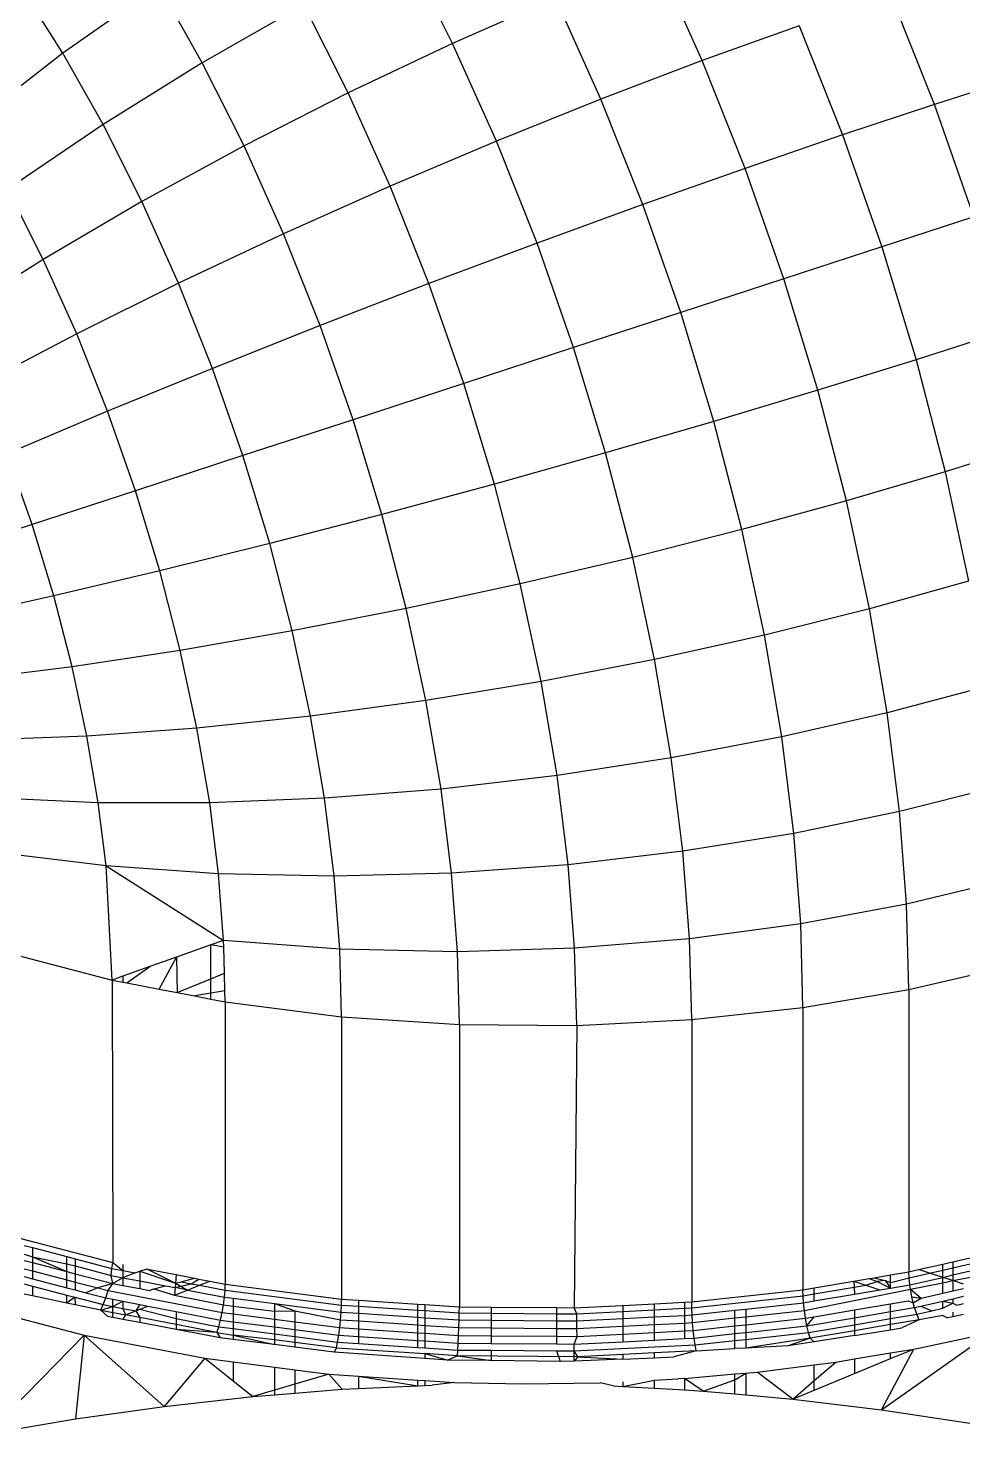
# Model space of a CAD drawing. Header units: millimetres. Extents: x 153 to 4750, y 92 to 3343.
# Drawn here: x 3359.82 to 3365.9, y 2191.76 to 2200.91 of the extents above; entities that cross this region are included whole.
import ezdxf

# ---------------------------------------------------------------- set-up
doc = ezdxf.new("R2010")
doc.units = ezdxf.units.MM

msp = doc.modelspace()

# ---------------------------------------------------------------- linework, layer by layer
for p, q in [((3362.5809, 2200.8107), (3362.2788, 2201.4107)), ((3364.2059, 2200.6989), (3363.9039, 2201.3719)), ((3360.0455, 2200.7462), (3359.7788, 2201.1683)), ((3360.6702, 2201.1846), (3360.0455, 2200.7462)), ((3360.9524, 2200.6843), (3360.6702, 2201.1846)), ((3363.2514, 2201.1059), (3362.5809, 2200.8107)), ((3363.5467, 2200.4479), (3363.2514, 2201.1059)), ((3365.7162, 2200.4135), (3365.4322, 2201.1269)), ((3361.6132, 2201.0622), (3360.9524, 2200.6843)), ((3361.9018, 2200.4889), (3361.6132, 2201.0622)), ((3364.8364, 2200.9255), (3364.2059, 2200.6989)), ((3364.8364, 2200.9255), (3365.1192, 2200.215)), ((3360.0455, 2200.7462), (3359.45, 2200.284)), ((3360.3072, 2200.2821), (3360.0455, 2200.7462)), ((3362.5809, 2200.8107), (3361.9018, 2200.4889)), ((3362.8665, 2200.1743), (3362.5809, 2200.8107)), ((3360.9524, 2200.6843), (3360.3072, 2200.2821)), ((3361.2244, 2200.1441), (3360.9524, 2200.6843)), ((3364.2059, 2200.6989), (3363.5467, 2200.4479)), ((3364.485, 2199.9974), (3364.2059, 2200.6989)), ((3366.292, 2200.5985), (3365.7162, 2200.4135)), ((3361.9018, 2200.4889), (3361.2244, 2200.1441)), ((3362.1747, 2199.881), (3361.9018, 2200.4889)), ((3363.5467, 2200.4479), (3362.8665, 2200.1743)), ((3363.8196, 2199.762), (3363.5467, 2200.4479)), ((3365.7162, 2200.4135), (3365.1192, 2200.215)), ((3365.9721, 2199.6822), (3365.7162, 2200.4135)), ((3360.3072, 2200.2821), (3359.6884, 2199.8613)), ((3360.5595, 2199.7811), (3360.3072, 2200.2821)), ((3365.1192, 2200.215), (3364.485, 2199.9974)), ((3365.1192, 2200.215), (3365.3741, 2199.4867)), ((3361.2244, 2200.1441), (3360.5595, 2199.7811)), ((3361.4814, 2199.5713), (3361.2244, 2200.1441)), ((3362.8665, 2200.1743), (3362.1747, 2199.881)), ((3363.1305, 2199.511), (3362.8665, 2200.1743)), ((3364.485, 2199.9974), (3363.8196, 2199.762)), ((3364.7367, 2199.2783), (3364.485, 2199.9974)), ((3359.9182, 2199.405), (3359.6884, 2199.8613)), ((3362.1747, 2199.881), (3361.4814, 2199.5713)), ((3362.4269, 2199.2472), (3362.1747, 2199.881)), ((3360.5595, 2199.7811), (3359.9182, 2199.405)), ((3360.7979, 2199.2497), (3360.5595, 2199.7811)), ((3363.8196, 2199.762), (3363.1305, 2199.511)), ((3364.0657, 2199.0589), (3363.8196, 2199.762)), ((3365.9721, 2199.6822), (3365.3741, 2199.4867)), ((3361.4814, 2199.5713), (3360.7979, 2199.2497)), ((3361.719, 2198.9741), (3361.4814, 2199.5713)), ((3363.1305, 2199.511), (3362.4269, 2199.2472)), ((3363.3685, 2198.8311), (3363.1305, 2199.511)), ((3365.3741, 2199.4867), (3364.7367, 2199.2783)), ((3365.3741, 2199.4867), (3365.5973, 2198.7524)), ((3359.9182, 2199.405), (3359.3109, 2199.0219)), ((3360.1354, 2198.921), (3359.9182, 2199.405)), ((3364.7367, 2199.2783), (3364.0657, 2199.0589)), ((3364.9571, 2198.5533), (3364.7367, 2199.2783)), ((3360.7979, 2199.2497), (3360.1354, 2198.921)), ((3361.0183, 2198.6958), (3360.7979, 2199.2497)), ((3362.4269, 2199.2472), (3361.719, 2198.9741)), ((3362.6542, 2198.5976), (3362.4269, 2199.2472)), ((3364.0657, 2199.0589), (3363.3685, 2198.8311)), ((3364.2812, 2198.3501), (3364.0657, 2199.0589)), ((3360.1354, 2198.921), (3359.5045, 2198.5905)), ((3360.3361, 2198.4165), (3360.1354, 2198.921)), ((3361.719, 2198.9741), (3361.0183, 2198.6958)), ((3361.9333, 2198.3621), (3361.719, 2198.9741)), ((3366.1962, 2198.9449), (3365.5973, 2198.7524)), ((3363.3685, 2198.8311), (3362.6542, 2198.5976)), ((3363.5769, 2198.1455), (3363.3685, 2198.8311)), ((3365.5973, 2198.7524), (3364.9571, 2198.5533)), ((3365.5973, 2198.7524), (3365.7862, 2198.0237)), ((3361.0183, 2198.6958), (3360.3361, 2198.4165)), ((3361.217, 2198.1281), (3361.0183, 2198.6958)), ((3362.6542, 2198.5976), (3361.9333, 2198.3621)), ((3362.8533, 2197.9427), (3362.6542, 2198.5976)), ((3364.9571, 2198.5533), (3364.2812, 2198.3501)), ((3365.1435, 2197.8339), (3364.9571, 2198.5533)), ((3360.3361, 2198.4165), (3359.6834, 2198.1408)), ((3360.5171, 2197.8995), (3360.3361, 2198.4165)), ((3361.9333, 2198.3621), (3361.217, 2198.1281)), ((3362.1209, 2197.745), (3361.9333, 2198.3621)), ((3364.2812, 2198.3501), (3363.5769, 2198.1455)), ((3364.4634, 2197.6468), (3364.2812, 2198.3501)), ((3366.3858, 2198.2133), (3365.7862, 2198.0237)), ((3359.8448, 2197.6799), (3359.6834, 2198.1408)), ((3361.217, 2198.1281), (3360.5171, 2197.8995)), ((3361.3911, 2197.5557), (3361.217, 2198.1281)), ((3363.5769, 2198.1455), (3362.8533, 2197.9427)), ((3363.7531, 2197.4653), (3363.5769, 2198.1455)), ((3365.7862, 2198.0237), (3365.1435, 2197.8339)), ((3365.7862, 2198.0237), (3365.939, 2197.3118)), ((3360.5171, 2197.8995), (3359.8448, 2197.6799)), ((3360.6756, 2197.3782), (3360.5171, 2197.8995)), ((3362.8533, 2197.9427), (3362.1209, 2197.745)), ((3363.0217, 2197.2929), (3362.8533, 2197.9427)), ((3365.1435, 2197.8339), (3364.4634, 2197.6468)), ((3365.2944, 2197.131), (3365.1435, 2197.8339)), ((3362.1209, 2197.745), (3361.3911, 2197.5557)), ((3362.2796, 2197.1326), (3362.1209, 2197.745)), ((3359.8448, 2197.6799), (3359.2106, 2197.4728)), ((3359.9861, 2197.2152), (3359.8448, 2197.6799)), ((3364.4634, 2197.6468), (3363.7531, 2197.4653)), ((3364.6109, 2196.9595), (3364.4634, 2197.6468)), ((3361.3911, 2197.5557), (3360.6756, 2197.3782)), ((3361.5382, 2196.9877), (3361.3911, 2197.5557)), ((3363.7531, 2197.4653), (3363.0217, 2197.2929)), ((3363.8958, 2196.8006), (3363.7531, 2197.4653)), ((3360.6756, 2197.3782), (3359.9861, 2197.2152)), ((3360.8097, 2196.8608), (3360.6756, 2197.3782)), ((3363.0217, 2197.2929), (3362.2796, 2197.1326)), ((3363.158, 2196.6579), (3363.0217, 2197.2929)), ((3365.939, 2197.3118), (3365.2944, 2197.131)), ((3359.9861, 2197.2152), (3359.3333, 2197.0694)), ((3360.1055, 2196.754), (3359.9861, 2197.2152)), ((3362.2796, 2197.1326), (3361.5382, 2196.9877)), ((3362.408, 2196.5343), (3362.2796, 2197.1326)), ((3365.2944, 2197.131), (3364.6109, 2196.9595)), ((3365.4093, 2196.4543), (3365.2944, 2197.131)), ((3361.5382, 2196.9877), (3360.8097, 2196.8608)), ((3361.6573, 2196.4327), (3361.5382, 2196.9877)), ((3364.6109, 2196.9595), (3363.8958, 2196.8006)), ((3364.7232, 2196.2978), (3364.6109, 2196.9595)), ((3360.8097, 2196.8608), (3360.1055, 2196.754)), ((3360.9181, 2196.3553), (3360.8097, 2196.8608)), ((3363.8958, 2196.8006), (3363.158, 2196.6579)), ((3364.0044, 2196.1607), (3363.8958, 2196.8006)), ((3360.1055, 2196.754), (3359.437, 2196.669)), ((3360.2022, 2196.3035), (3360.1055, 2196.754)), ((3363.158, 2196.6579), (3362.408, 2196.5343)), ((3363.2617, 2196.0465), (3363.158, 2196.6579)), ((3366.0553, 2196.6263), (3365.4093, 2196.4543)), ((3362.408, 2196.5343), (3361.6573, 2196.4327)), ((3362.5058, 2195.9583), (3362.408, 2196.5343)), ((3361.6573, 2196.4327), (3360.9181, 2196.3553)), ((3361.7481, 2195.8985), (3361.6573, 2196.4327)), ((3365.4093, 2196.4543), (3364.7232, 2196.2978)), ((3365.4889, 2195.8119), (3365.4093, 2196.4543)), ((3360.9181, 2196.3553), (3360.2022, 2196.3035)), ((3361.0008, 2195.8687), (3360.9181, 2196.3553)), ((3360.2022, 2196.3035), (3359.5209, 2196.2779)), ((3360.2759, 2195.8697), (3360.2022, 2196.3035)), ((3364.7232, 2196.2978), (3364.0044, 2196.1607)), ((3364.8011, 2195.6698), (3364.7232, 2196.2978)), ((3364.0044, 2196.1607), (3363.2617, 2196.0465)), ((3364.0797, 2195.5534), (3364.0044, 2196.1607)), ((3363.2617, 2196.0465), (3362.5058, 2195.9583)), ((3363.3337, 2195.4663), (3363.2617, 2196.0465)), ((3366.136, 2195.9757), (3365.4889, 2195.8119)), ((3360.2759, 2195.8697), (3359.5849, 2195.9012)), ((3361.7481, 2195.8985), (3361.0008, 2195.8687)), ((3362.5058, 2195.9583), (3361.7481, 2195.8985)), ((3361.8109, 2195.3913), (3361.7481, 2195.8985)), ((3362.5736, 2195.4115), (3362.5058, 2195.9583)), ((3360.3269, 2195.458), (3360.2759, 2195.8697)), ((3361.0008, 2195.8687), (3360.2759, 2195.8697)), ((3361.058, 2195.4068), (3361.0008, 2195.8687)), ((3365.4889, 2195.8119), (3364.8011, 2195.6698)), ((3365.5349, 2195.2104), (3365.4889, 2195.8119)), ((3364.8011, 2195.6698), (3364.0797, 2195.5534)), ((3364.846, 2195.0817), (3364.8011, 2195.6698)), ((3360.3269, 2195.458), (3359.6292, 2195.5438)), ((3364.0797, 2195.5534), (3363.3337, 2195.4663)), ((3364.1232, 2194.9846), (3364.0797, 2195.5534)), ((3360.3269, 2195.458), (3361.0911, 2194.9742)), ((3361.058, 2195.4068), (3360.3269, 2195.458)), ((3360.3658, 2194.716), (3360.3269, 2195.458)), ((3363.3337, 2195.4663), (3362.5736, 2195.4115)), ((3363.3752, 2194.9229), (3363.3337, 2195.4663)), ((3361.0911, 2194.9742), (3361.058, 2195.4068)), ((3361.8109, 2195.3913), (3361.058, 2195.4068)), ((3362.5736, 2195.4115), (3361.8109, 2195.3913)), ((3361.8472, 2194.9164), (3361.8109, 2195.3913)), ((3362.6127, 2194.8995), (3362.5736, 2195.4115)), ((3366.1825, 2195.3665), (3365.5349, 2195.2104)), ((3365.5349, 2195.2104), (3364.846, 2195.0817)), ((3365.5496, 2194.6544), (3365.5349, 2195.2104)), ((3364.846, 2195.0817), (3364.1232, 2194.9846)), ((3364.8604, 2194.538), (3364.846, 2195.0817)), ((3361.0911, 2194.9742), (3361.008, 2194.9446)), ((3361.8472, 2194.9164), (3361.0911, 2194.9742)), ((3361.0922, 2194.9301), (3361.0911, 2194.9742)), ((3364.1232, 2194.9846), (3363.3752, 2194.9229)), ((3364.1371, 2194.4588), (3364.1232, 2194.9846)), ((3359.6629, 2194.8996), (3360.3658, 2194.716)), ((3361.008, 2194.9446), (3360.7839, 2194.8649)), ((3361.0922, 2194.9301), (3361.008, 2194.9446)), ((3361.008, 2194.724), (3361.008, 2194.9446)), ((3361.0967, 2194.7605), (3361.0922, 2194.9301)), ((3361.8588, 2194.4774), (3361.8472, 2194.9164)), ((3362.6127, 2194.8995), (3361.8472, 2194.9164)), ((3363.3752, 2194.9229), (3362.6127, 2194.8995)), ((3362.6252, 2194.4262), (3362.6127, 2194.8995)), ((3363.3885, 2194.4206), (3363.3752, 2194.9229)), ((3360.6105, 2194.8031), (3360.4351, 2194.7407)), ((3360.4606, 2194.6978), (3360.6105, 2194.8031)), ((3360.7839, 2194.8649), (3360.6105, 2194.8031)), ((3360.6724, 2194.657), (3360.7839, 2194.8649)), ((3360.7839, 2194.8649), (3360.7901, 2194.6343)), ((3365.5496, 2194.6544), (3366.1974, 2194.8033)), ((3360.4351, 2194.7407), (3360.3658, 2194.716)), ((3360.3658, 2194.716), (3360.37, 2192.8781)), ((3360.3658, 2194.716), (3360.4351, 2194.7027)), ((3360.4351, 2194.7407), (3360.4351, 2194.7027)), ((3360.4351, 2194.7027), (3360.4606, 2194.6978)), ((3360.4606, 2194.6978), (3360.6724, 2194.657)), ((3360.7901, 2194.6343), (3361.008, 2194.724)), ((3361.008, 2194.724), (3361.0967, 2194.7605)), ((3361.008, 2194.6301), (3361.008, 2194.724)), ((3361.0998, 2194.6455), (3361.0967, 2194.7605)), ((3360.6724, 2194.657), (3360.7901, 2194.6343)), ((3360.7901, 2194.6343), (3360.9032, 2194.6126)), ((3361.008, 2194.6301), (3360.9032, 2194.6126)), ((3360.9032, 2194.6126), (3361.008, 2194.5924)), ((3361.0998, 2194.6455), (3361.008, 2194.6301)), ((3361.008, 2194.5924), (3361.008, 2194.6301)), ((3361.1016, 2194.5744), (3361.0998, 2194.6455)), ((3364.8604, 2194.538), (3365.5496, 2194.6544)), ((3365.5496, 2194.6544), (3365.5496, 2192.8173)), ((3361.008, 2194.5924), (3361.1016, 2194.5744)), ((3361.1016, 2194.5744), (3361.8588, 2194.4774)), ((3361.1016, 2194.5744), (3361.1016, 2192.7373)), ((3364.1371, 2194.4588), (3364.8604, 2194.538)), ((3364.8604, 2194.538), (3364.8604, 2192.7009)), ((3361.8588, 2194.4774), (3362.6252, 2194.4262)), ((3361.8588, 2194.4774), (3361.8588, 2192.6403)), ((3362.6252, 2194.4262), (3363.3885, 2194.4206)), ((3362.6252, 2194.4262), (3362.6252, 2192.5891)), ((3363.3885, 2194.4206), (3363.3712, 2192.5836)), ((3363.3885, 2194.4206), (3364.1371, 2194.4588)), ((3364.1371, 2194.4588), (3364.1371, 2192.6217)), ((3359.6629, 2193.0625), (3360.37, 2192.8781)), ((3359.7938, 2192.9885), (3359.8474, 2192.9745)), ((3359.8474, 2192.9745), (3359.8474, 2192.9146)), ((3359.8474, 2192.9745), (3360.0713, 2192.916)), ((3359.7938, 2192.9324), (3359.8474, 2192.9146)), ((3359.7938, 2192.8911), (3359.8474, 2192.8772)), ((3359.8474, 2192.9146), (3360.0713, 2192.8191)), ((3359.8474, 2192.9146), (3359.8474, 2192.8772)), ((3359.8474, 2192.9146), (3360.0713, 2192.8696)), ((3359.8474, 2192.8772), (3359.8474, 2192.8236)), ((3359.8474, 2192.8772), (3360.0713, 2192.8191)), ((3360.0713, 2192.916), (3360.1255, 2192.9019)), ((3360.0713, 2192.8696), (3360.0713, 2192.916)), ((3360.0713, 2192.8696), (3360.1255, 2192.8554)), ((3360.0713, 2192.8191), (3360.0713, 2192.8696)), ((3360.1255, 2192.9019), (3360.3643, 2192.8395)), ((3360.1255, 2192.9019), (3360.1255, 2192.8554)), ((3360.3643, 2192.8395), (3360.37, 2192.8781)), ((3360.37, 2192.8781), (3360.4351, 2192.8259)), ((3360.4351, 2192.8655), (3360.4351, 2192.8259)), ((3365.6133, 2192.8319), (3365.7699, 2192.8679)), ((3365.7699, 2192.8679), (3365.835, 2192.8829)), ((3365.7699, 2192.8282), (3365.7699, 2192.8679)), ((3365.835, 2192.8829), (3366.0815, 2192.9395)), ((3365.835, 2192.8431), (3366.0815, 2192.8998)), ((3365.835, 2192.8829), (3365.835, 2192.8431)), ((3359.7938, 2192.8376), (3359.8474, 2192.8236)), ((3359.7938, 2192.7858), (3359.8474, 2192.7718)), ((3359.8474, 2192.8236), (3359.8474, 2192.7718)), ((3359.8474, 2192.8236), (3360.0713, 2192.7651)), ((3359.8474, 2192.7718), (3360.0713, 2192.7133)), ((3360.0713, 2192.7651), (3360.0713, 2192.8191)), ((3360.0713, 2192.8191), (3360.1255, 2192.805)), ((3360.1255, 2192.8554), (3360.3594, 2192.7943)), ((3360.1255, 2192.8554), (3360.1255, 2192.805)), ((3360.1255, 2192.805), (3360.1255, 2192.751)), ((3360.1255, 2192.805), (3360.37, 2192.7416)), ((3360.3594, 2192.7943), (3360.3643, 2192.8395)), ((3360.37, 2192.7416), (3360.3594, 2192.7943)), ((3360.3594, 2192.7943), (3360.4351, 2192.7775)), ((3360.3643, 2192.8395), (3360.4351, 2192.8259)), ((3360.4351, 2192.7775), (3360.37, 2192.7416)), ((3360.4351, 2192.8259), (3360.4351, 2192.7775)), ((3360.4351, 2192.8259), (3360.5168, 2192.8101)), ((3360.5168, 2192.8101), (3360.4351, 2192.7775)), ((3360.4351, 2192.7775), (3360.4351, 2192.7291)), ((3360.4351, 2192.7775), (3360.5453, 2192.7585)), ((3360.5168, 2192.8101), (3360.5453, 2192.8216)), ((3360.5961, 2192.8346), (3360.5453, 2192.8216)), ((3360.5453, 2192.8216), (3360.5453, 2192.7585)), ((3360.5453, 2192.8216), (3360.7778, 2192.7432)), ((3360.5961, 2192.8346), (3360.782, 2192.7988)), ((3360.5961, 2192.8346), (3360.7778, 2192.7432)), ((3360.782, 2192.7988), (3360.7778, 2192.7432)), ((3360.782, 2192.7988), (3360.9022, 2192.7756)), ((3360.8146, 2192.7528), (3360.9022, 2192.7756)), ((3360.9022, 2192.7756), (3360.9292, 2192.7704)), ((3365.1925, 2192.757), (3365.2914, 2192.7737)), ((3365.2914, 2192.7737), (3365.3237, 2192.7791)), ((3365.2914, 2192.7737), (3365.3441, 2192.7547)), ((3365.3237, 2192.7791), (3365.4315, 2192.7973)), ((3365.3237, 2192.7791), (3365.3955, 2192.7604)), ((3365.4315, 2192.7973), (3365.5496, 2192.8173)), ((3365.4315, 2192.7483), (3365.4315, 2192.7973)), ((3365.4315, 2192.7483), (3365.5509, 2192.7779)), ((3365.5496, 2192.8173), (3365.6133, 2192.8319)), ((3365.5509, 2192.7779), (3365.5496, 2192.8173)), ((3365.5509, 2192.7779), (3365.6851, 2192.8087)), ((3365.5553, 2192.7326), (3365.5509, 2192.7779)), ((3365.5553, 2192.7326), (3365.7699, 2192.7812)), ((3365.6851, 2192.8087), (3365.6133, 2192.8319)), ((3365.6851, 2192.8087), (3365.7699, 2192.8282)), ((3365.7699, 2192.7812), (3365.6851, 2192.8087)), ((3365.7699, 2192.8282), (3365.835, 2192.8431)), ((3365.7699, 2192.7812), (3365.7699, 2192.8282)), ((3365.7699, 2192.7812), (3365.835, 2192.7968)), ((3365.835, 2192.7601), (3365.7699, 2192.7812)), ((3365.7699, 2192.7463), (3365.7699, 2192.7812)), ((3365.835, 2192.7968), (3366.0815, 2192.8535)), ((3365.835, 2192.8431), (3365.835, 2192.7968)), ((3365.835, 2192.7601), (3366.0815, 2192.8071)), ((3365.835, 2192.7968), (3365.835, 2192.7601)), ((3359.7938, 2192.7385), (3359.8474, 2192.7246)), ((3359.8474, 2192.7246), (3359.8474, 2192.6609)), ((3359.8474, 2192.7246), (3360.0713, 2192.666)), ((3360.0713, 2192.7133), (3360.0713, 2192.7651)), ((3360.0713, 2192.7651), (3360.1255, 2192.751)), ((3360.0713, 2192.7133), (3360.1255, 2192.6992)), ((3360.1255, 2192.751), (3360.1255, 2192.6992)), ((3360.1255, 2192.751), (3360.2726, 2192.7125)), ((3360.1255, 2192.6992), (3360.1943, 2192.6812)), ((3360.2726, 2192.7125), (3360.1943, 2192.6812)), ((3360.1943, 2192.6812), (3360.3245, 2192.6472)), ((3360.37, 2192.7416), (3360.2726, 2192.7125)), ((3360.2726, 2192.7125), (3360.3391, 2192.6952)), ((3360.3245, 2192.6472), (3360.3391, 2192.6952)), ((3360.3391, 2192.6952), (3360.37, 2192.7416)), ((3360.3391, 2192.6952), (3361.0821, 2192.5522)), ((3360.37, 2192.7416), (3360.4351, 2192.7291)), ((3360.4351, 2192.7291), (3360.5453, 2192.7078)), ((3360.5453, 2192.7585), (3360.5453, 2192.7078)), ((3360.5453, 2192.7585), (3360.7128, 2192.7263)), ((3360.5453, 2192.7078), (3360.6097, 2192.6954)), ((3360.6097, 2192.6954), (3360.6383, 2192.7069)), ((3360.6383, 2192.7069), (3360.7128, 2192.7263)), ((3360.6383, 2192.7069), (3360.7718, 2192.6643)), ((3360.7128, 2192.7263), (3360.7756, 2192.7142)), ((3360.7756, 2192.7142), (3360.7718, 2192.6643)), ((3360.7718, 2192.6643), (3360.8572, 2192.6985)), ((3360.7778, 2192.7432), (3360.7756, 2192.7142)), ((3360.7756, 2192.7142), (3360.8811, 2192.74)), ((3360.8572, 2192.6985), (3360.7756, 2192.7142)), ((3360.7778, 2192.7432), (3360.8146, 2192.7528)), ((3360.7778, 2192.7432), (3360.8572, 2192.6985)), ((3360.8146, 2192.7528), (3360.8811, 2192.74)), ((3360.8572, 2192.6985), (3360.9349, 2192.7296)), ((3360.8572, 2192.6985), (3361.097, 2192.6524)), ((3360.8811, 2192.74), (3360.9292, 2192.7704)), ((3360.8811, 2192.74), (3360.9349, 2192.7296)), ((3360.9292, 2192.7704), (3361.0018, 2192.7565)), ((3360.9349, 2192.7296), (3361.0018, 2192.7565)), ((3360.9349, 2192.7296), (3361.1005, 2192.6978)), ((3361.0018, 2192.7565), (3361.1016, 2192.7373)), ((3361.097, 2192.6524), (3361.1005, 2192.6978)), ((3361.1005, 2192.6978), (3361.1016, 2192.7373)), ((3361.1005, 2192.6978), (3361.8581, 2192.6007)), ((3361.1016, 2192.7373), (3361.8588, 2192.6403)), ((3364.1371, 2192.6217), (3364.8604, 2192.7009)), ((3364.8604, 2192.7009), (3364.9332, 2192.7132)), ((3364.8614, 2192.6614), (3364.8604, 2192.7009)), ((3364.8699, 2192.5664), (3365.5595, 2192.7052)), ((3364.9332, 2192.7132), (3365.1925, 2192.757)), ((3364.9332, 2192.6735), (3365.1946, 2192.7177)), ((3364.9332, 2192.6735), (3364.9332, 2192.7132)), ((3365.1925, 2192.757), (3365.271, 2192.7306)), ((3365.1925, 2192.757), (3365.1946, 2192.7177)), ((3365.1946, 2192.7177), (3365.271, 2192.7306)), ((3365.1946, 2192.7177), (3365.197, 2192.6721)), ((3365.197, 2192.6721), (3365.3621, 2192.6999)), ((3365.271, 2192.7306), (3365.3441, 2192.7547)), ((3365.271, 2192.7306), (3365.3621, 2192.6999)), ((3365.3955, 2192.7604), (3365.3441, 2192.7547)), ((3365.3441, 2192.7547), (3365.4315, 2192.7117)), ((3365.3621, 2192.6999), (3365.4315, 2192.7117)), ((3365.3955, 2192.7604), (3365.4315, 2192.7117)), ((3365.3955, 2192.7604), (3365.4315, 2192.7483)), ((3365.4315, 2192.7117), (3365.4315, 2192.7483)), ((3365.4315, 2192.7117), (3365.5553, 2192.7326)), ((3365.5595, 2192.7052), (3365.5553, 2192.7326)), ((3365.5595, 2192.7052), (3365.7699, 2192.7463)), ((3365.5595, 2192.7052), (3365.6292, 2192.6458)), ((3365.5687, 2192.6555), (3365.5595, 2192.7052)), ((3365.7699, 2192.7463), (3365.835, 2192.7601)), ((3365.7699, 2192.6781), (3365.7699, 2192.7463)), ((3365.7699, 2192.6781), (3365.835, 2192.6931)), ((3365.905, 2192.7374), (3365.835, 2192.7601)), ((3365.835, 2192.7601), (3365.835, 2192.6931)), ((3365.835, 2192.6931), (3365.905, 2192.7092)), ((3359.4336, 2192.6019), (3360.1834, 2192.406)), ((3359.8474, 2192.6609), (3359.7938, 2192.6721)), ((3360.0713, 2192.6141), (3359.8474, 2192.6609)), ((3360.0713, 2192.6141), (3360.0713, 2192.666)), ((3360.0713, 2192.666), (3360.1228, 2192.6526)), ((3360.1228, 2192.6526), (3360.0713, 2192.6141)), ((3360.1255, 2192.6028), (3360.0713, 2192.6141)), ((3360.1228, 2192.6526), (3360.1255, 2192.6028)), ((3360.1228, 2192.6526), (3360.3082, 2192.6041)), ((3360.2915, 2192.5679), (3360.1255, 2192.6028)), ((3360.2915, 2192.5679), (3360.3082, 2192.6041)), ((3360.2915, 2192.5679), (3360.37, 2192.5921)), ((3360.3082, 2192.6041), (3360.3245, 2192.6472)), ((3360.3082, 2192.6041), (3360.37, 2192.5921)), ((3360.3245, 2192.6472), (3360.37, 2192.6384)), ((3360.37, 2192.5921), (3360.37, 2192.6384)), ((3360.37, 2192.6384), (3360.4358, 2192.6257)), ((3360.37, 2192.5921), (3360.4358, 2192.6257)), ((3360.37, 2192.5202), (3360.37, 2192.5921)), ((3360.37, 2192.5921), (3360.4356, 2192.5796)), ((3360.4358, 2192.6257), (3360.4356, 2192.5796)), ((3360.4358, 2192.6257), (3360.5453, 2192.6047)), ((3360.5453, 2192.6047), (3360.52, 2192.5634)), ((3360.5453, 2192.6047), (3360.5979, 2192.5946)), ((3360.5453, 2192.5735), (3360.5979, 2192.5946)), ((3360.5979, 2192.5946), (3360.782, 2192.5591)), ((3360.7718, 2192.6643), (3361.0908, 2192.6029)), ((3361.0821, 2192.5522), (3361.0908, 2192.6029)), ((3361.0908, 2192.6029), (3361.097, 2192.6524)), ((3361.0908, 2192.6029), (3361.1535, 2192.5948)), ((3361.097, 2192.6524), (3361.1535, 2192.6451)), ((3361.1535, 2192.6451), (3361.4224, 2192.6107)), ((3361.1535, 2192.6451), (3361.1535, 2192.5948)), ((3361.1535, 2192.5948), (3361.4224, 2192.5604)), ((3361.1535, 2192.5948), (3361.1535, 2192.543)), ((3361.4224, 2192.6107), (3361.8559, 2192.5551)), ((3361.4224, 2192.6107), (3361.4224, 2192.5604)), ((3361.4224, 2192.6107), (3361.5545, 2192.5633)), ((3361.8559, 2192.5551), (3361.8581, 2192.6007)), ((3361.8581, 2192.6007), (3361.8588, 2192.6403)), ((3361.8581, 2192.6007), (3361.9687, 2192.5933)), ((3361.8588, 2192.6403), (3361.9687, 2192.6329)), ((3361.9687, 2192.6329), (3362.3555, 2192.6071)), ((3361.9687, 2192.6329), (3361.9687, 2192.5933)), ((3361.9687, 2192.5933), (3361.9687, 2192.5476)), ((3361.9687, 2192.5933), (3362.3555, 2192.5675)), ((3362.3555, 2192.6071), (3362.4007, 2192.6041)), ((3362.3555, 2192.5675), (3362.3555, 2192.6071)), ((3362.4007, 2192.6041), (3362.6252, 2192.5891)), ((3362.4007, 2192.6041), (3362.4007, 2192.5645)), ((3362.6249, 2192.5495), (3362.6252, 2192.5891)), ((3362.6252, 2192.5891), (3362.8321, 2192.5876)), ((3363.3712, 2192.5836), (3363.6888, 2192.5988)), ((3363.6888, 2192.5988), (3363.8946, 2192.6093)), ((3363.6888, 2192.5988), (3363.6888, 2192.5592)), ((3363.8946, 2192.6093), (3364.0909, 2192.6193)), ((3363.8946, 2192.5697), (3363.8946, 2192.6093)), ((3364.0909, 2192.6193), (3364.1371, 2192.6217)), ((3364.0909, 2192.6193), (3364.0909, 2192.5798)), ((3364.1376, 2192.5822), (3364.1371, 2192.6217)), ((3364.1376, 2192.5822), (3364.8614, 2192.6614)), ((3364.4892, 2192.5748), (3364.8645, 2192.6159)), ((3364.8614, 2192.6614), (3364.9332, 2192.6735)), ((3364.8645, 2192.6159), (3364.8614, 2192.6614)), ((3364.8645, 2192.6159), (3364.9332, 2192.6275)), ((3364.8699, 2192.5664), (3364.8645, 2192.6159)), ((3364.9332, 2192.6275), (3364.9332, 2192.6735)), ((3364.9332, 2192.6275), (3365.197, 2192.6721)), ((3365.197, 2192.5694), (3365.4315, 2192.609)), ((3365.4315, 2192.609), (3365.5455, 2192.6283)), ((3365.4315, 2192.5585), (3365.4315, 2192.609)), ((3365.5455, 2192.6283), (3365.5785, 2192.6145)), ((3365.5687, 2192.6555), (3365.6292, 2192.6458)), ((3365.5785, 2192.6145), (3365.5687, 2192.6555)), ((3365.5785, 2192.6145), (3365.6292, 2192.6458)), ((3365.5865, 2192.5846), (3365.5785, 2192.6145)), ((3365.5865, 2192.5846), (3365.6272, 2192.594)), ((3365.6272, 2192.594), (3365.7699, 2192.6268)), ((3365.6272, 2192.594), (3365.6992, 2192.5638)), ((3365.6292, 2192.6458), (3365.7699, 2192.6781)), ((3365.7699, 2192.6268), (3365.835, 2192.6418)), ((3365.7699, 2192.5801), (3365.7699, 2192.6268)), ((3365.7699, 2192.6268), (3365.8353, 2192.6125)), ((3365.7699, 2192.5801), (3365.8353, 2192.6125)), ((3365.835, 2192.6418), (3365.905, 2192.6579)), ((3365.835, 2192.6418), (3365.8353, 2192.6125)), ((3365.8353, 2192.6125), (3365.8621, 2192.6012)), ((3365.8621, 2192.6012), (3365.905, 2192.6111)), ((3360.2915, 2192.5679), (3360.3378, 2192.5263)), ((3360.2915, 2192.5679), (3360.4536, 2192.5368)), ((3360.37, 2192.5202), (3360.3378, 2192.5263)), ((3360.4351, 2192.5079), (3360.37, 2192.5202)), ((3360.4536, 2192.5368), (3360.4351, 2192.5079)), ((3360.5453, 2192.4872), (3360.4351, 2192.5079)), ((3360.4356, 2192.5796), (3360.4536, 2192.5368)), ((3360.4356, 2192.5796), (3360.52, 2192.5634)), ((3360.4536, 2192.5368), (3360.52, 2192.5634)), ((3360.5453, 2192.5191), (3360.4536, 2192.5368)), ((3360.52, 2192.5634), (3360.5453, 2192.5735)), ((3360.52, 2192.5634), (3360.5453, 2192.5191)), ((3360.5453, 2192.5735), (3360.782, 2192.5129)), ((3360.5453, 2192.5191), (3360.5453, 2192.4872)), ((3360.782, 2192.4737), (3360.5453, 2192.5191)), ((3360.782, 2192.5591), (3360.782, 2192.5129)), ((3360.782, 2192.5591), (3361.0714, 2192.5034)), ((3360.782, 2192.5129), (3360.782, 2192.4737)), ((3360.782, 2192.5129), (3361.0595, 2192.4595)), ((3361.0595, 2192.4595), (3361.0714, 2192.5034)), ((3361.0714, 2192.5034), (3361.0821, 2192.5522)), ((3361.0714, 2192.5034), (3361.1535, 2192.4929)), ((3361.0821, 2192.5522), (3361.1535, 2192.543)), ((3361.1535, 2192.543), (3361.4224, 2192.5086)), ((3361.1535, 2192.543), (3361.1535, 2192.4929)), ((3361.4224, 2192.5604), (3361.5545, 2192.5633)), ((3361.4224, 2192.5604), (3361.4224, 2192.5086)), ((3361.4224, 2192.5086), (3361.5545, 2192.4917)), ((3361.4224, 2192.5086), (3361.4224, 2192.4585)), ((3361.5545, 2192.5633), (3361.8521, 2192.5054)), ((3361.5545, 2192.5633), (3361.5545, 2192.4917)), ((3361.8467, 2192.4542), (3361.8521, 2192.5054)), ((3361.8521, 2192.5054), (3361.8559, 2192.5551)), ((3361.8521, 2192.5054), (3361.9687, 2192.4976)), ((3361.8559, 2192.5551), (3361.9687, 2192.5476)), ((3361.9687, 2192.5476), (3361.9687, 2192.4976)), ((3361.9687, 2192.5476), (3362.3555, 2192.5218)), ((3361.9687, 2192.4976), (3362.3555, 2192.4717)), ((3361.9687, 2192.4976), (3361.9687, 2192.4461)), ((3362.3555, 2192.5675), (3362.4007, 2192.5645)), ((3362.3555, 2192.5218), (3362.3555, 2192.5675)), ((3362.3555, 2192.5218), (3362.4007, 2192.5187)), ((3362.3555, 2192.4717), (3362.3555, 2192.5218)), ((3362.4007, 2192.5645), (3362.6249, 2192.5495)), ((3362.4007, 2192.5645), (3362.4007, 2192.5187)), ((3362.4007, 2192.5187), (3362.6241, 2192.5038)), ((3362.4007, 2192.5187), (3362.4007, 2192.4687)), ((3362.6226, 2192.4539), (3362.6241, 2192.5038)), ((3362.6241, 2192.5038), (3362.6249, 2192.5495)), ((3362.6241, 2192.5038), (3362.8321, 2192.5023)), ((3362.6249, 2192.5495), (3362.8321, 2192.548)), ((3362.8321, 2192.5876), (3362.8321, 2192.548)), ((3362.8321, 2192.5876), (3363.2577, 2192.5844)), ((3362.8321, 2192.548), (3362.8321, 2192.5023)), ((3362.8321, 2192.548), (3363.2577, 2192.5449)), ((3362.8321, 2192.5023), (3363.2577, 2192.4992)), ((3362.8321, 2192.5023), (3362.8321, 2192.4524)), ((3363.2577, 2192.5844), (3363.2577, 2192.5449)), ((3363.2577, 2192.5844), (3363.3712, 2192.5836)), ((3363.2577, 2192.5449), (3363.2577, 2192.4992)), ((3363.2577, 2192.5449), (3363.3887, 2192.5439)), ((3363.2577, 2192.4992), (3363.3892, 2192.4982)), ((3363.2577, 2192.4992), (3363.2577, 2192.4492)), ((3363.3887, 2192.5439), (3363.3712, 2192.5836)), ((3363.3887, 2192.5439), (3363.6888, 2192.5592)), ((3363.3892, 2192.4982), (3363.3887, 2192.5439)), ((3363.3892, 2192.4982), (3363.6888, 2192.5135)), ((3363.39, 2192.4482), (3363.3892, 2192.4982)), ((3363.6888, 2192.5592), (3363.8946, 2192.5697)), ((3363.6888, 2192.5592), (3363.6888, 2192.5135)), ((3363.6888, 2192.5135), (3363.8946, 2192.524)), ((3363.6888, 2192.5135), (3363.6888, 2192.4635)), ((3363.8946, 2192.5697), (3364.0909, 2192.5798)), ((3363.8946, 2192.524), (3363.8946, 2192.5697)), ((3363.8946, 2192.524), (3364.0909, 2192.534)), ((3363.8946, 2192.474), (3363.8946, 2192.524)), ((3364.0909, 2192.5798), (3364.1376, 2192.5822)), ((3364.0909, 2192.5798), (3364.0909, 2192.534)), ((3364.0909, 2192.534), (3364.1395, 2192.5365)), ((3364.0909, 2192.534), (3364.0909, 2192.4841)), ((3364.1395, 2192.5365), (3364.1376, 2192.5822)), ((3364.1395, 2192.5365), (3364.418, 2192.567)), ((3364.1427, 2192.4867), (3364.1395, 2192.5365)), ((3364.1427, 2192.4867), (3364.418, 2192.5169)), ((3364.418, 2192.567), (3364.4892, 2192.5748)), ((3364.418, 2192.5169), (3364.418, 2192.567)), ((3364.418, 2192.5169), (3364.4892, 2192.5246)), ((3364.418, 2192.4652), (3364.418, 2192.5169)), ((3364.4892, 2192.5748), (3364.4892, 2192.5246)), ((3364.4892, 2192.5246), (3364.8699, 2192.5664)), ((3364.4892, 2192.5246), (3364.4892, 2192.473)), ((3364.4892, 2192.473), (3364.8776, 2192.5155)), ((3364.8776, 2192.5155), (3364.8699, 2192.5664)), ((3364.8776, 2192.5155), (3364.9332, 2192.5249)), ((3364.8869, 2192.4666), (3364.8776, 2192.5155)), ((3364.8869, 2192.4666), (3364.9332, 2192.5249)), ((3364.8869, 2192.4666), (3365.197, 2192.5189)), ((3364.9332, 2192.5249), (3365.197, 2192.5694)), ((3365.197, 2192.5694), (3365.197, 2192.5189)), ((3365.197, 2192.5189), (3365.4315, 2192.5585)), ((3365.197, 2192.5189), (3365.197, 2192.4731)), ((3365.197, 2192.4731), (3365.4315, 2192.5126)), ((3365.4315, 2192.5585), (3365.5865, 2192.5846)), ((3365.4315, 2192.5126), (3365.4315, 2192.5585)), ((3365.4315, 2192.5126), (3365.6011, 2192.5413)), ((3365.4315, 2192.4738), (3365.4315, 2192.5126)), ((3365.6163, 2192.505), (3365.4315, 2192.4738)), ((3365.6163, 2192.505), (3365.504, 2192.4521)), ((3365.6011, 2192.5413), (3365.5865, 2192.5846)), ((3365.6011, 2192.5413), (3365.6992, 2192.5638)), ((3365.6163, 2192.505), (3365.6011, 2192.5413)), ((3365.7699, 2192.5341), (3365.6163, 2192.505)), ((3365.6992, 2192.5638), (3365.7699, 2192.5801)), ((3365.7699, 2192.5341), (3365.8018, 2192.5178)), ((3365.835, 2192.5251), (3365.8018, 2192.5178)), ((3365.835, 2192.5552), (3365.835, 2192.5251)), ((3365.905, 2192.5406), (3365.835, 2192.5251)), ((3360.1834, 2192.406), (3359.5556, 2191.7627)), ((3360.1834, 2192.406), (3360.1281, 2191.86)), ((3360.1834, 2192.406), (3360.9682, 2192.2549)), ((3360.1834, 2192.406), (3360.7035, 2191.9417)), ((3360.782, 2192.4426), (3360.5453, 2192.4872)), ((3360.782, 2192.4737), (3360.782, 2192.4426)), ((3361.047, 2192.4227), (3360.782, 2192.4737)), ((3361.069, 2192.3886), (3360.782, 2192.4426)), ((3361.047, 2192.4227), (3360.782, 2192.4426)), ((3361.047, 2192.4227), (3361.0595, 2192.4595)), ((3361.047, 2192.4227), (3361.069, 2192.3886)), ((3361.047, 2192.4227), (3361.1535, 2192.4049)), ((3361.0595, 2192.4595), (3361.1535, 2192.4475)), ((3361.1535, 2192.4929), (3361.4224, 2192.4585)), ((3361.1535, 2192.4929), (3361.1535, 2192.4475)), ((3361.1535, 2192.4475), (3361.1535, 2192.4049)), ((3361.1535, 2192.4475), (3361.4224, 2192.4131)), ((3361.4224, 2192.4585), (3361.5545, 2192.4415)), ((3361.4224, 2192.4585), (3361.4224, 2192.4131)), ((3361.4224, 2192.4131), (3361.5545, 2192.3961)), ((3361.4224, 2192.4131), (3361.4224, 2192.3747)), ((3361.5545, 2192.4917), (3361.8467, 2192.4542)), ((3361.5545, 2192.4917), (3361.5545, 2192.4415)), ((3361.5545, 2192.4415), (3361.5545, 2192.3961)), ((3361.5545, 2192.4415), (3361.84, 2192.405)), ((3361.84, 2192.405), (3361.8467, 2192.4542)), ((3361.8467, 2192.4542), (3361.9687, 2192.4461)), ((3361.9687, 2192.4461), (3362.3555, 2192.4203)), ((3361.9687, 2192.4461), (3361.9687, 2192.3964)), ((3362.3555, 2192.4203), (3362.3555, 2192.4717)), ((3362.3555, 2192.4717), (3362.4007, 2192.4687)), ((3362.3555, 2192.3705), (3362.3555, 2192.4203)), ((3362.3555, 2192.4203), (3362.4007, 2192.4172)), ((3362.4007, 2192.4687), (3362.4007, 2192.4172)), ((3362.4007, 2192.4687), (3362.6226, 2192.4539)), ((3362.4007, 2192.4172), (3362.4007, 2192.3675)), ((3362.4007, 2192.4172), (3362.6206, 2192.4026)), ((3362.6206, 2192.4026), (3362.6226, 2192.4539)), ((3362.6226, 2192.4539), (3362.8321, 2192.4524)), ((3362.8321, 2192.4524), (3363.2577, 2192.4492)), ((3362.8321, 2192.4524), (3362.8321, 2192.401)), ((3363.2577, 2192.4492), (3363.39, 2192.4482)), ((3363.2577, 2192.4492), (3363.2577, 2192.3979)), ((3363.39, 2192.4482), (3363.6888, 2192.4635)), ((3363.3913, 2192.3969), (3363.39, 2192.4482)), ((3363.3913, 2192.3969), (3363.6888, 2192.4121)), ((3363.6888, 2192.4635), (3363.8946, 2192.474)), ((3363.6888, 2192.4635), (3363.6888, 2192.4121)), ((3363.6888, 2192.4121), (3363.8946, 2192.4226)), ((3363.6888, 2192.4121), (3363.6888, 2192.3624)), ((3363.8946, 2192.474), (3364.0909, 2192.4841)), ((3363.8946, 2192.4226), (3363.8946, 2192.474)), ((3363.8946, 2192.4226), (3364.0909, 2192.4326)), ((3363.8946, 2192.3729), (3363.8946, 2192.4226)), ((3364.0909, 2192.4841), (3364.1427, 2192.4867)), ((3364.0909, 2192.4841), (3364.0909, 2192.4326)), ((3364.0909, 2192.4326), (3364.1472, 2192.4355)), ((3364.0909, 2192.4326), (3364.0909, 2192.383)), ((3364.1472, 2192.4355), (3364.1427, 2192.4867)), ((3364.1472, 2192.4355), (3364.418, 2192.4652)), ((3364.1527, 2192.3861), (3364.1472, 2192.4355)), ((3364.1527, 2192.3861), (3364.418, 2192.4152)), ((3364.418, 2192.4652), (3364.4892, 2192.473)), ((3364.418, 2192.4152), (3364.418, 2192.4652)), ((3364.418, 2192.4152), (3364.4892, 2192.423)), ((3364.418, 2192.37), (3364.418, 2192.4152)), ((3364.4892, 2192.473), (3364.4892, 2192.423)), ((3364.4892, 2192.423), (3364.8869, 2192.4666)), ((3364.4892, 2192.423), (3364.4892, 2192.3778)), ((3364.4892, 2192.3778), (3364.8975, 2192.4225)), ((3364.8975, 2192.4225), (3364.8869, 2192.4666)), ((3364.8975, 2192.4225), (3365.197, 2192.4731)), ((3364.9084, 2192.3854), (3364.8975, 2192.4225)), ((3365.197, 2192.4342), (3364.9084, 2192.3854)), ((3365.4315, 2192.4738), (3365.197, 2192.4342)), ((3365.197, 2192.4731), (3365.197, 2192.4342)), ((3365.197, 2192.4039), (3365.4315, 2192.4407)), ((3365.197, 2192.4342), (3365.197, 2192.4039)), ((3365.3724, 2191.919), (3366.0815, 2192.4197)), ((3365.4315, 2192.4407), (3365.4315, 2192.4738)), ((3365.4315, 2192.4407), (3365.504, 2192.4521)), ((3365.5815, 2192.3149), (3366.0815, 2192.4197)), ((3361.1535, 2192.3779), (3361.069, 2192.3886)), ((3361.1535, 2192.4049), (3361.1535, 2192.3779)), ((3361.1535, 2192.4049), (3361.4224, 2192.3438)), ((3361.4224, 2192.3747), (3361.1535, 2192.4049)), ((3361.4224, 2192.3438), (3361.1535, 2192.3779)), ((3361.4224, 2192.3747), (3361.4224, 2192.3438)), ((3361.5545, 2192.3577), (3361.4224, 2192.3747)), ((3361.5545, 2192.327), (3361.4224, 2192.3438)), ((3361.5545, 2192.3961), (3361.5545, 2192.3577)), ((3361.5545, 2192.3961), (3361.8326, 2192.3605)), ((3361.5545, 2192.3577), (3361.5545, 2192.327)), ((3361.8249, 2192.3231), (3361.5545, 2192.3577)), ((3361.8104, 2192.2945), (3361.5545, 2192.327)), ((3361.8249, 2192.3231), (3361.8104, 2192.2945)), ((3361.8249, 2192.3231), (3361.8326, 2192.3605)), ((3361.8249, 2192.3231), (3362.4007, 2192.2847)), ((3361.8326, 2192.3605), (3361.84, 2192.405)), ((3361.8326, 2192.3605), (3361.9687, 2192.3514)), ((3361.84, 2192.405), (3361.9687, 2192.3964)), ((3361.9687, 2192.3964), (3362.3555, 2192.3705)), ((3361.9687, 2192.3964), (3361.9687, 2192.3514)), ((3361.9687, 2192.3514), (3362.3555, 2192.3256)), ((3362.3555, 2192.3256), (3362.3555, 2192.3705)), ((3362.3555, 2192.3705), (3362.4007, 2192.3675)), ((3362.3555, 2192.3256), (3362.4007, 2192.3226)), ((3362.4007, 2192.3675), (3362.4007, 2192.3226)), ((3362.4007, 2192.3675), (3362.618, 2192.353)), ((3362.4007, 2192.3226), (3362.6152, 2192.3083)), ((3362.6152, 2192.3083), (3362.618, 2192.353)), ((3362.618, 2192.353), (3362.6206, 2192.4026)), ((3362.618, 2192.353), (3362.8321, 2192.3514)), ((3362.6206, 2192.4026), (3362.8321, 2192.401)), ((3362.8321, 2192.401), (3363.2577, 2192.3979)), ((3362.8321, 2192.401), (3362.8321, 2192.3514)), ((3362.8321, 2192.3514), (3363.2577, 2192.3483)), ((3363.2577, 2192.3979), (3363.3913, 2192.3969)), ((3363.2577, 2192.3979), (3363.2577, 2192.3483)), ((3363.2577, 2192.3483), (3363.3712, 2192.3475)), ((3363.3712, 2192.3475), (3363.3913, 2192.3969)), ((3363.3712, 2192.3475), (3363.6888, 2192.3624)), ((3363.3712, 2192.3027), (3363.3712, 2192.3475)), ((3363.3712, 2192.3027), (3364.1589, 2192.3416)), ((3363.6888, 2192.3624), (3363.8946, 2192.3729)), ((3363.8946, 2192.3729), (3364.0909, 2192.383)), ((3364.0909, 2192.383), (3364.1527, 2192.3861)), ((3364.1589, 2192.3416), (3364.1527, 2192.3861)), ((3364.1589, 2192.3416), (3364.418, 2192.37)), ((3364.1653, 2192.304), (3364.1589, 2192.3416)), ((3364.1653, 2192.304), (3364.418, 2192.3175)), ((3364.418, 2192.37), (3364.4892, 2192.3778)), ((3364.418, 2192.3175), (3364.418, 2192.37)), ((3364.4892, 2192.3213), (3364.418, 2192.3175)), ((3364.9084, 2192.3854), (3364.4892, 2192.3213)), ((3364.4892, 2192.3778), (3364.4892, 2192.3213)), ((3364.7647, 2192.336), (3364.4892, 2192.3213)), ((3364.9084, 2192.3854), (3364.7647, 2192.336)), ((3364.9332, 2192.3624), (3364.7647, 2192.336)), ((3364.9332, 2192.3624), (3364.9084, 2192.3854)), ((3365.197, 2192.4039), (3364.9332, 2192.3624)), ((3365.3724, 2191.919), (3365.5815, 2192.3149)), ((3365.4315, 2192.2898), (3365.5815, 2192.3149)), ((3365.4315, 2192.2529), (3365.5815, 2192.3149)), ((3360.9682, 2192.2549), (3360.7035, 2191.9417)), ((3360.9682, 2192.2549), (3361.1535, 2192.2312)), ((3360.9682, 2192.2549), (3361.1535, 2192.108)), ((3361.1535, 2192.2312), (3361.1535, 2192.108)), ((3361.1535, 2192.2312), (3361.4224, 2192.1967)), ((3362.4007, 2192.2536), (3361.8104, 2192.2945)), ((3362.4007, 2192.2847), (3362.4007, 2192.2536)), ((3362.4007, 2192.2847), (3362.5507, 2192.2432)), ((3362.6122, 2192.2705), (3362.4007, 2192.2847)), ((3362.5507, 2192.2432), (3362.4007, 2192.2536)), ((3362.6122, 2192.2705), (3362.5507, 2192.2432)), ((3362.8321, 2192.2393), (3362.5507, 2192.2432)), ((3362.6122, 2192.2705), (3362.6152, 2192.3083)), ((3362.6122, 2192.2705), (3362.8321, 2192.2393)), ((3363.3963, 2192.2647), (3362.6122, 2192.2705)), ((3362.6152, 2192.3083), (3362.8321, 2192.3067)), ((3362.8321, 2192.3067), (3362.8321, 2192.2393)), ((3362.8321, 2192.3067), (3363.2577, 2192.3035)), ((3363.2817, 2192.233), (3362.8321, 2192.2393)), ((3363.2577, 2192.3035), (3363.2817, 2192.233)), ((3363.2577, 2192.3035), (3363.3712, 2192.3027)), ((3363.3712, 2192.2367), (3363.2817, 2192.233)), ((3363.3712, 2192.2367), (3363.3712, 2192.3027)), ((3363.3963, 2192.2647), (3363.3712, 2192.3027)), ((3363.3963, 2192.2647), (3363.3712, 2192.2367)), ((3363.6888, 2192.2497), (3363.3712, 2192.2367)), ((3363.6888, 2192.2797), (3363.3963, 2192.2647)), ((3363.3963, 2192.2647), (3363.6888, 2192.2497)), ((3363.8946, 2192.2902), (3363.6888, 2192.2797)), ((3363.6888, 2192.2797), (3363.6888, 2192.2497)), ((3363.6888, 2192.2497), (3363.8946, 2192.2582)), ((3364.1653, 2192.304), (3363.8946, 2192.2902)), ((3363.8946, 2192.2582), (3363.8946, 2192.2902)), ((3363.8946, 2192.2582), (3364.0203, 2192.2633)), ((3364.1653, 2192.304), (3364.0203, 2192.2633)), ((3364.9332, 2192.2121), (3365.0738, 2192.2299)), ((3364.9332, 2192.1091), (3365.0738, 2192.2299)), ((3365.0738, 2192.2299), (3365.197, 2192.2505)), ((3365.197, 2192.2505), (3365.4315, 2192.2898)), ((3365.197, 2192.156), (3365.4315, 2192.2529)), ((3365.197, 2192.2505), (3365.197, 2192.156)), ((3365.4315, 2192.2529), (3365.4315, 2192.2898)), ((3361.4224, 2192.1967), (3361.4224, 2192.0476)), ((3361.4224, 2192.1967), (3361.5545, 2192.1798)), ((3361.5545, 2192.1798), (3361.5545, 2192.0864)), ((3361.5545, 2192.1798), (3361.7759, 2192.1514)), ((3361.7759, 2192.1514), (3361.5545, 2192.0864)), ((3361.7759, 2192.1514), (3361.8633, 2192.0528)), ((3361.7759, 2192.1514), (3361.9687, 2192.1386)), ((3361.9687, 2192.1386), (3361.9687, 2192.0577)), ((3361.9687, 2192.1386), (3362.3555, 2192.1128)), ((3361.9687, 2192.1386), (3362.3555, 2192.0758)), ((3364.0909, 2192.1236), (3364.418, 2192.1524)), ((3364.418, 2192.1524), (3364.4892, 2192.1586)), ((3364.418, 2192.1143), (3364.4892, 2192.1586)), ((3364.418, 2192.1143), (3364.418, 2192.1524)), ((3364.4892, 2192.1586), (3364.5622, 2192.165)), ((3364.4892, 2192.1586), (3364.4892, 2192.0167)), ((3364.5622, 2192.165), (3364.9332, 2192.2121)), ((3364.7939, 2191.9894), (3364.5622, 2192.165)), ((3364.9332, 2192.1091), (3364.9332, 2192.2121)), ((3364.9332, 2192.0469), (3365.197, 2192.156)), ((3361.1535, 2192.108), (3361.2818, 2192.0063)), ((3361.4224, 2192.0476), (3361.2818, 2192.0063)), ((3361.5545, 2192.0864), (3361.4224, 2192.0476)), ((3361.4224, 2192.0476), (3361.4224, 2192.0175)), ((3361.5545, 2192.0864), (3361.5545, 2192.0281)), ((3361.5545, 2192.0281), (3361.8633, 2192.0528)), ((3361.8633, 2192.0528), (3361.9687, 2192.0577)), ((3361.9687, 2192.0577), (3362.3555, 2192.0758)), ((3362.3555, 2192.0758), (3362.3555, 2192.1128)), ((3362.3555, 2192.1128), (3362.4007, 2192.1097)), ((3362.3555, 2192.0758), (3362.4007, 2192.078)), ((3362.4007, 2192.1097), (3362.4007, 2192.078)), ((3362.4007, 2192.1097), (3362.5934, 2192.0969)), ((3362.4007, 2192.078), (3362.4481, 2192.0802)), ((3362.5934, 2192.0969), (3362.4481, 2192.0802)), ((3362.5934, 2192.0969), (3363.0364, 2192.0877)), ((3363.0364, 2192.0877), (3363.5403, 2192.0944)), ((3363.625, 2192.0746), (3363.5403, 2192.0944)), ((3363.625, 2192.0746), (3363.6888, 2192.071)), ((3363.6888, 2192.071), (3363.8946, 2192.1122)), ((3363.6888, 2192.1019), (3363.6888, 2192.071)), ((3363.6888, 2192.071), (3363.8946, 2192.0595)), ((3363.8946, 2192.1122), (3364.0499, 2192.12)), ((3363.8946, 2192.0595), (3363.8946, 2192.1122)), ((3363.8946, 2192.0595), (3364.0909, 2192.0484)), ((3364.0909, 2192.1236), (3364.0499, 2192.12)), ((3364.0909, 2192.1236), (3364.0909, 2192.0484)), ((3364.2116, 2192.0416), (3364.0909, 2192.1236)), ((3364.0909, 2192.0484), (3364.2116, 2192.0416)), ((3364.2116, 2192.0416), (3364.418, 2192.1143)), ((3364.2116, 2192.0416), (3364.418, 2192.0231)), ((3364.418, 2192.0231), (3364.418, 2192.1143)), ((3364.7939, 2191.9894), (3364.9332, 2192.1091)), ((3364.7939, 2191.9894), (3364.9332, 2192.0469)), ((3364.9332, 2192.0469), (3364.9332, 2192.1091)), ((3360.7035, 2191.9417), (3361.2818, 2192.0063)), ((3361.2818, 2192.0063), (3361.4224, 2192.0175)), ((3361.4224, 2192.0175), (3361.5545, 2192.0281)), ((3364.418, 2192.0231), (3364.4892, 2192.0167)), ((3364.4892, 2192.0167), (3364.7939, 2191.9894)), ((3364.7939, 2191.9894), (3365.3724, 2191.919)), ((3359.5556, 2191.7627), (3360.1281, 2191.86)), ((3360.1281, 2191.86), (3360.7035, 2191.9417)), ((3365.3724, 2191.919), (3365.9476, 2191.8319))]:
    msp.add_line(p, q)

doc.saveas('drawing.dxf')
